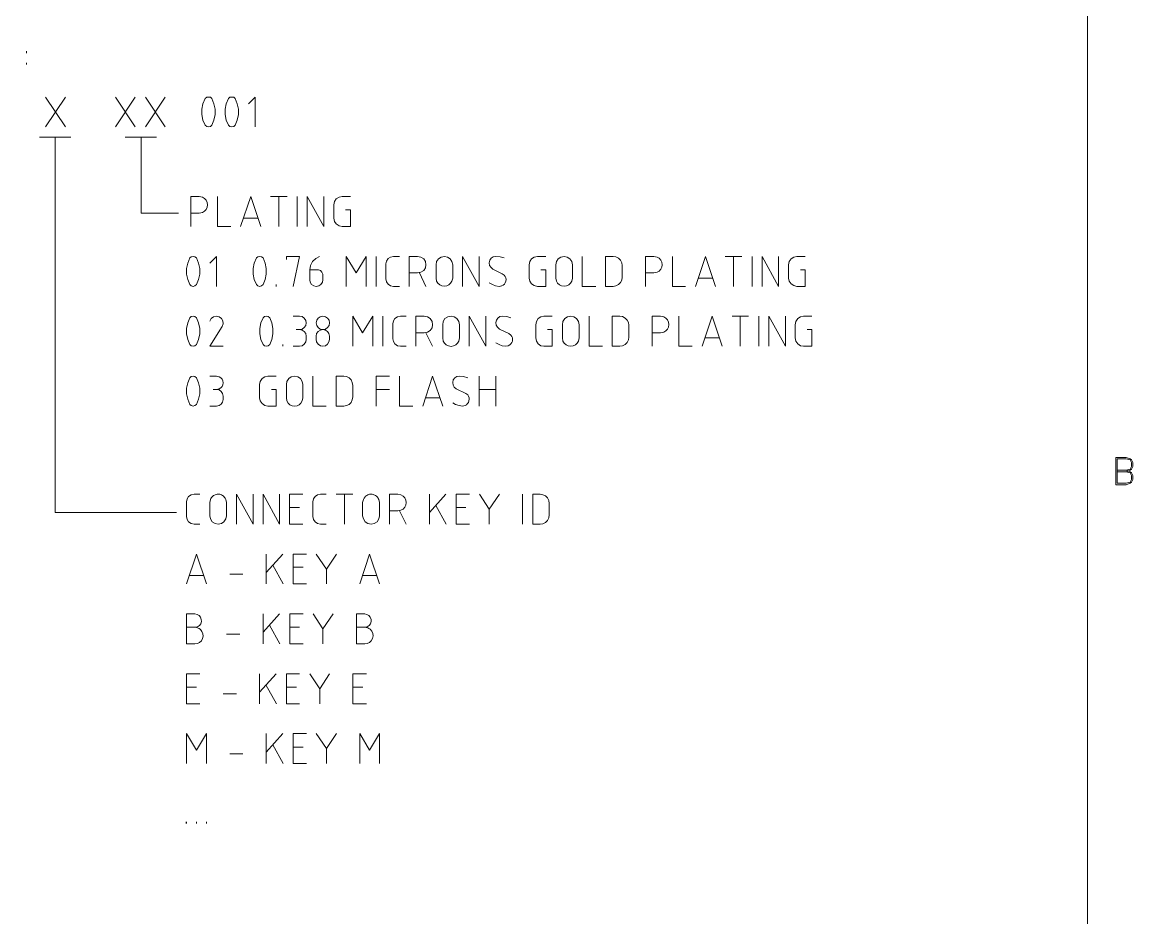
# Model space of a CAD drawing. Header units: inches. Extents: x 0 to 16.2, y 0 to 11.4.
# Drawn here: x 12.809 to 16.025, y 3.043 to 5.637 of the extents above; entities that cross this region are included whole.
import ezdxf

# ---------------------------------------------------------------- set-up
doc = ezdxf.new("R2010")
doc.units = ezdxf.units.IN
doc.header["$MEASUREMENT"] = 0
doc.layers.add('Color-7-Line_Weight-20', color=7, linetype='Continuous', lineweight=20)
doc.layers.add('Color-7-Line_Weight-30', color=7, linetype='Continuous', lineweight=30)

msp = doc.modelspace()

# ---------------------------------------------------------------- linework, layer by layer
at = {"layer": 'Color-7-Line_Weight-20', "linetype": 'Continuous'}
for p, q in [((12.8217, 5.5475), (12.8217, 5.5525)), ((12.8217, 5.5142), (12.8217, 5.5192)), ((12.8767, 5.42), (12.9342, 5.3333)), ((12.9342, 5.42), (12.8767, 5.3333)), ((13.0792, 5.42), (13.1367, 5.3333)), ((13.1367, 5.42), (13.0792, 5.3333)), ((13.1658, 5.42), (13.2233, 5.3333)), ((13.2233, 5.42), (13.1658, 5.3333)), ((12.8592, 5.3042), (12.95, 5.3042)), ((13.1075, 5.3042), (13.1983, 5.3042)), ((13.5283, 5.1317), (13.5767, 5.1317)), ((13.5525, 5.045), (13.5525, 5.1317)), ((13.6058, 5.045), (13.6058, 5.1317)), ((13.4908, 5.0692), (13.45, 5.0692)), ((13.8342, 4.8717), (13.8342, 4.9583)), ((14.845, 4.9583), (14.8933, 4.9583)), ((14.8692, 4.8717), (14.8692, 4.9583)), ((14.9225, 4.8717), (14.9225, 4.9583)), ((13.9592, 4.9108), (13.9783, 4.8717)), ((14.8083, 4.8958), (14.7675, 4.8958)), ((13.545, 4.8717), (13.545, 4.8767)), ((13.8533, 4.6983), (13.8533, 4.785)), ((14.865, 4.785), (14.9125, 4.785)), ((14.8883, 4.6983), (14.8883, 4.785)), ((14.9417, 4.6983), (14.9417, 4.785)), ((13.9783, 4.7375), (13.9975, 4.6983)), ((13.5642, 4.6983), (13.5642, 4.7033)), ((14.8275, 4.7225), (14.7867, 4.7225)), ((14.1325, 4.525), (14.1325, 4.6117)), ((14.1808, 4.6117), (14.1808, 4.525)), ((13.8342, 4.5733), (13.8725, 4.5733)), ((14.1325, 4.5733), (14.1808, 4.5733)), ((14.0183, 4.5492), (13.9775, 4.5492)), ((13.7183, 4.27), (13.7667, 4.27)), ((13.7425, 4.1833), (13.7425, 4.27)), ((13.9883, 4.1833), (13.9883, 4.27)), ((14.0358, 4.27), (13.9883, 4.2167)), ((14.2583, 4.1833), (14.2583, 4.27)), ((13.6125, 4.2317), (13.5833, 4.2317)), ((13.9017, 4.2217), (13.9208, 4.1833)), ((14.0067, 4.2375), (14.0367, 4.1833)), ((14.0942, 4.2317), (14.0658, 4.2317)), ((14.1617, 4.2267), (14.1617, 4.1833)), ((13.5158, 4.01), (13.5158, 4.0967)), ((13.5642, 4.0967), (13.5158, 4.0433)), ((13.535, 4.0642), (13.565, 4.01)), ((13.6225, 4.0583), (13.5933, 4.0583)), ((13.69, 4.0533), (13.69, 4.01)), ((13.3342, 4.0342), (13.2933, 4.0342)), ((13.41, 4.0383), (13.4483, 4.0383)), ((13.8358, 4.0342), (13.795, 4.0342)), ((13.5067, 3.8367), (13.5067, 3.9233)), ((13.5542, 3.9233), (13.5067, 3.87)), ((13.3092, 3.885), (13.3167, 3.8858)), ((13.4008, 3.865), (13.4392, 3.865)), ((13.525, 3.8908), (13.555, 3.8367)), ((13.6125, 3.885), (13.5842, 3.885)), ((13.68, 3.88), (13.68, 3.8367)), ((13.8008, 3.885), (13.8083, 3.8858)), ((13.4967, 3.6633), (13.4967, 3.75)), ((13.545, 3.75), (13.4967, 3.6967)), ((13.3142, 3.7108), (13.285, 3.7108)), ((13.515, 3.7175), (13.5458, 3.6633)), ((13.6033, 3.7108), (13.5742, 3.7108)), ((13.6708, 3.7067), (13.6708, 3.6633)), ((13.7958, 3.7108), (13.7667, 3.7108)), ((13.3908, 3.6917), (13.4292, 3.6917)), ((13.5158, 3.49), (13.5158, 3.5767)), ((13.5642, 3.5767), (13.5158, 3.5233)), ((13.535, 3.5442), (13.565, 3.49)), ((13.6225, 3.5375), (13.5933, 3.5375)), ((13.41, 3.5183), (13.4483, 3.5183)), ((13.69, 3.5333), (13.69, 3.49)), ((13.3142, 3.3167), (13.3142, 3.3208)), ((13.3425, 3.3167), (13.3425, 3.3208))]:
    msp.add_line(p, q, dxfattribs=at)
for points in [[(15.8942, 0.2692), (15.8942, 11.1742), (0.25, 11.1742), (0.25, 0.2692)], [(13.3325, 5.3533), (13.3292, 5.3692), (13.3292, 5.385), (13.3325, 5.4008), (13.3392, 5.4158), (13.3433, 5.4192), (13.3483, 5.42), (13.3542, 5.4192), (13.3583, 5.4158), (13.3642, 5.4008), (13.3675, 5.385), (13.3675, 5.3692), (13.3642, 5.3533), (13.3583, 5.3383), (13.3542, 5.335), (13.3483, 5.3333), (13.3433, 5.335), (13.3392, 5.3383)], [(13.4, 5.3533), (13.3967, 5.3692), (13.3967, 5.385), (13.4, 5.4008), (13.4067, 5.4158), (13.4108, 5.4192), (13.4158, 5.42), (13.4217, 5.4192), (13.4258, 5.4158), (13.4317, 5.4008), (13.435, 5.385), (13.435, 5.3692), (13.4317, 5.3533), (13.4258, 5.3383), (13.4217, 5.335), (13.4158, 5.3333), (13.4108, 5.335), (13.4067, 5.3383)], [(13.2883, 4.8917), (13.285, 4.9075), (13.285, 4.9233), (13.2883, 4.9392), (13.2942, 4.9542), (13.2983, 4.9575), (13.3042, 4.9583), (13.3092, 4.9575), (13.3142, 4.9542), (13.32, 4.9392), (13.3233, 4.9233), (13.3233, 4.9075), (13.32, 4.8917), (13.3142, 4.8767), (13.3092, 4.8733), (13.3042, 4.8717), (13.2983, 4.8733), (13.2942, 4.8767)], [(13.4808, 4.8917), (13.4775, 4.9075), (13.4775, 4.9233), (13.4808, 4.9392), (13.4875, 4.9542), (13.4917, 4.9575), (13.4967, 4.9583), (13.5025, 4.9575), (13.5067, 4.9542), (13.5125, 4.9392), (13.5158, 4.9233), (13.5158, 4.9075), (13.5125, 4.8917), (13.5067, 4.8767), (13.5025, 4.8733), (13.4967, 4.8717), (13.4917, 4.8733), (13.4875, 4.8767)], [(14.4983, 4.8717), (14.52, 4.8717), (14.5283, 4.8733), (14.5358, 4.8767), (14.5417, 4.8825), (14.5458, 4.89), (14.5467, 4.8983), (14.5467, 4.9325), (14.5458, 4.94), (14.5417, 4.9475), (14.5358, 4.9533), (14.5283, 4.9575), (14.52, 4.9583), (14.4983, 4.9583)], [(13.2883, 4.7183), (13.285, 4.7342), (13.285, 4.75), (13.2883, 4.7658), (13.2942, 4.7808), (13.2983, 4.7842), (13.3042, 4.785), (13.3092, 4.7842), (13.3142, 4.7808), (13.32, 4.7658), (13.3233, 4.75), (13.3233, 4.7342), (13.32, 4.7183), (13.3142, 4.7033), (13.3092, 4.7), (13.3042, 4.6983), (13.2983, 4.7), (13.2942, 4.7033)], [(13.5, 4.7183), (13.4975, 4.7342), (13.4975, 4.75), (13.5, 4.7658), (13.5067, 4.7808), (13.5108, 4.7842), (13.5158, 4.785), (13.5217, 4.7842), (13.5258, 4.7808), (13.5317, 4.7658), (13.535, 4.75), (13.535, 4.7342), (13.5317, 4.7183), (13.5258, 4.7033), (13.5217, 4.7), (13.5158, 4.6983), (13.5108, 4.7), (13.5067, 4.7033)], [(14.5175, 4.6983), (14.5392, 4.6983), (14.5475, 4.7), (14.555, 4.7033), (14.5608, 4.7092), (14.565, 4.7167), (14.5658, 4.725), (14.5658, 4.7592), (14.565, 4.7667), (14.5608, 4.7742), (14.555, 4.78), (14.5475, 4.7842), (14.5392, 4.785), (14.5175, 4.785)], [(13.6975, 4.7108), (13.6933, 4.7042), (13.6875, 4.7), (13.68, 4.6983), (13.6725, 4.7), (13.6658, 4.7042), (13.6617, 4.7108), (13.6608, 4.7175), (13.6608, 4.7275), (13.6617, 4.735), (13.6658, 4.7408), (13.6725, 4.745), (13.68, 4.7467), (13.6875, 4.745), (13.6933, 4.7408), (13.6975, 4.735), (13.6992, 4.7275), (13.6992, 4.7175)], [(13.2883, 4.545), (13.285, 4.5608), (13.285, 4.5767), (13.2883, 4.5925), (13.2942, 4.6067), (13.2983, 4.6108), (13.3042, 4.6117), (13.3092, 4.6108), (13.3142, 4.6067), (13.32, 4.5925), (13.3233, 4.5767), (13.3233, 4.5608), (13.32, 4.545), (13.3142, 4.53), (13.3092, 4.5267), (13.3042, 4.525), (13.2983, 4.5267), (13.2942, 4.53)], [(13.7183, 4.525), (13.74, 4.525), (13.7483, 4.5267), (13.7558, 4.53), (13.7617, 4.5358), (13.765, 4.5433), (13.7667, 4.5517), (13.7667, 4.585), (13.765, 4.5933), (13.7617, 4.6008), (13.7558, 4.6067), (13.7483, 4.6108), (13.74, 4.6117), (13.7183, 4.6117)], [(13.3525, 4.2458), (13.3542, 4.255), (13.3556, 4.2578), (13.3573, 4.2603), (13.3592, 4.2625), (13.3613, 4.2645), (13.3635, 4.2661), (13.3659, 4.2675), (13.3683, 4.2686), (13.3709, 4.2694), (13.3734, 4.2699), (13.3761, 4.2701), (13.3787, 4.27), (13.3813, 4.2696), (13.3839, 4.2689), (13.3863, 4.2679), (13.3887, 4.2666), (13.391, 4.2649), (13.3931, 4.2629), (13.3951, 4.2606), (13.3968, 4.258), (13.3983, 4.255), (13.4008, 4.2458), (13.4008, 4.2075), (13.3983, 4.1983), (13.3933, 4.19), (13.3858, 4.185), (13.3767, 4.1833), (13.3675, 4.185), (13.3592, 4.19), (13.3542, 4.1983), (13.3525, 4.2075)], [(13.795, 4.2458), (13.7975, 4.255), (13.799, 4.258), (13.8008, 4.2606), (13.8027, 4.2629), (13.8048, 4.2649), (13.8071, 4.2666), (13.8095, 4.2679), (13.812, 4.2689), (13.8145, 4.2696), (13.8171, 4.27), (13.8198, 4.2701), (13.8224, 4.2699), (13.825, 4.2694), (13.8275, 4.2686), (13.83, 4.2675), (13.8323, 4.2661), (13.8346, 4.2645), (13.8366, 4.2625), (13.8385, 4.2603), (13.8402, 4.2578), (13.8417, 4.255), (13.8433, 4.2458), (13.8433, 4.2075), (13.8417, 4.1983), (13.8367, 4.19), (13.8283, 4.185), (13.8192, 4.1833), (13.81, 4.185), (13.8025, 4.19), (13.7975, 4.1983), (13.795, 4.2075)], [(14.2875, 4.1833), (14.3092, 4.1833), (14.3167, 4.1842), (14.3242, 4.1883), (14.33, 4.1942), (14.3342, 4.2017), (14.335, 4.21), (14.335, 4.2433), (14.3342, 4.2517), (14.33, 4.2592), (14.3242, 4.265), (14.3167, 4.2683), (14.3092, 4.27), (14.2875, 4.27)]]:
    msp.add_lwpolyline(points, close=True, dxfattribs=at)
for points in [[(13.4642, 5.4008), (13.4833, 5.42), (13.4833, 5.3333)], [(13.2558, 4.2167), (12.9042, 4.2167), (12.9042, 5.3042)], [(13.2617, 5.0833), (13.1533, 5.0833), (13.1533, 5.3042)], [(13.2975, 5.045), (13.2975, 5.1317), (13.3217, 5.1317), (13.3308, 5.13)], [(13.4133, 5.045), (13.3742, 5.045), (13.3742, 5.1317)], [(13.4417, 5.045), (13.4708, 5.1317), (13.5, 5.045)], [(13.6342, 5.045), (13.6342, 5.1317), (13.6825, 5.045), (13.6825, 5.1317)], [(13.745, 5.0933), (13.76, 5.0933), (13.76, 5.045), (13.7358, 5.045), (13.7267, 5.0475), (13.7183, 5.0525), (13.7133, 5.06), (13.7117, 5.0692), (13.7117, 5.1083), (13.7133, 5.1175), (13.7183, 5.125), (13.7267, 5.13), (13.7358, 5.1317), (13.76, 5.1317)], [(13.2975, 5.0842), (13.3217, 5.0842), (13.3308, 5.0858)], [(13.3525, 4.9392), (13.3717, 4.9583), (13.3717, 4.8717)], [(13.5742, 4.9492), (13.5742, 4.9583), (13.6125, 4.9583), (13.5933, 4.8717)], [(13.6417, 4.92), (13.6417, 4.8908), (13.6425, 4.8842), (13.6467, 4.8775), (13.6533, 4.8733), (13.6608, 4.8717), (13.6683, 4.8733), (13.6742, 4.8775), (13.6783, 4.8842), (13.68, 4.8908), (13.68, 4.9008), (13.6792, 4.9075), (13.6767, 4.9125), (13.6725, 4.9175), (13.6667, 4.92), (13.6417, 4.92), (13.6442, 4.9325), (13.65, 4.9433), (13.6592, 4.9525), (13.67, 4.9583)], [(13.7475, 4.8717), (13.7475, 4.9583), (13.7758, 4.9108), (13.805, 4.9583), (13.805, 4.8717)], [(13.9017, 4.9583), (13.8842, 4.9583), (13.8758, 4.9567), (13.8692, 4.9525), (13.8642, 4.945), (13.8625, 4.9367), (13.8625, 4.8933), (13.8642, 4.885), (13.8692, 4.8783), (13.8758, 4.8733), (13.8842, 4.8717), (13.9017, 4.8717)], [(13.93, 4.8717), (13.93, 4.9583), (13.9542, 4.9583), (13.9633, 4.9567), (13.9717, 4.9517), (13.9767, 4.9442), (13.9783, 4.9342), (13.9767, 4.925), (13.9717, 4.9175), (13.9633, 4.9125), (13.9542, 4.9108), (13.93, 4.9108)], [(14.0092, 4.8867), (14.0075, 4.8958), (14.0075, 4.9342), (14.0092, 4.9442), (14.0142, 4.9517), (14.0225, 4.9567), (14.0317, 4.9583), (14.0408, 4.9567), (14.0483, 4.9517), (14.0533, 4.9442), (14.0558, 4.9342), (14.0558, 4.8958), (14.0533, 4.8867)], [(14.0842, 4.8717), (14.0842, 4.9583), (14.1325, 4.8717), (14.1325, 4.9583)], [(14.205, 4.9542), (14.1933, 4.9575), (14.1808, 4.9583), (14.1733, 4.9575), (14.1675, 4.9533), (14.1633, 4.9475), (14.1617, 4.94), (14.1625, 4.9325), (14.1667, 4.9267), (14.1717, 4.9217), (14.1992, 4.9083), (14.205, 4.9042)], [(14.3108, 4.92), (14.325, 4.92), (14.325, 4.8717), (14.3008, 4.8717), (14.2917, 4.8742), (14.2842, 4.8792), (14.2792, 4.8867), (14.2767, 4.8958), (14.2767, 4.9342), (14.2792, 4.9442), (14.2842, 4.9517), (14.2917, 4.9567), (14.3008, 4.9583), (14.325, 4.9583)], [(14.3558, 4.8867), (14.3542, 4.8958), (14.3542, 4.9342), (14.3558, 4.9442), (14.3608, 4.9517), (14.3692, 4.9567), (14.3783, 4.9583), (14.3875, 4.9567), (14.395, 4.9517), (14.4008, 4.9442), (14.4025, 4.9342), (14.4025, 4.8958), (14.4008, 4.8867)], [(14.47, 4.8717), (14.4308, 4.8717), (14.4308, 4.9583)], [(14.6142, 4.8717), (14.6142, 4.9583), (14.6383, 4.9583), (14.6475, 4.9567)], [(14.73, 4.8717), (14.6917, 4.8717), (14.6917, 4.9583)], [(14.7583, 4.8717), (14.7875, 4.9583), (14.8167, 4.8717)], [(14.9517, 4.8717), (14.9517, 4.9583), (14.9992, 4.8717), (14.9992, 4.9583)], [(15.0625, 4.92), (15.0767, 4.92), (15.0767, 4.8717), (15.0525, 4.8717), (15.0433, 4.8742), (15.0358, 4.8792), (15.03, 4.8867), (15.0283, 4.8958), (15.0283, 4.9342), (15.03, 4.9442), (15.0358, 4.9517), (15.0433, 4.9567), (15.0525, 4.9583), (15.0767, 4.9583)], [(14.6142, 4.9108), (14.6383, 4.9108), (14.6475, 4.9125)], [(14.1975, 4.8733), (14.19, 4.8717), (14.18, 4.8733), (14.1708, 4.8767), (14.1617, 4.8817)], [(13.3908, 4.6983), (13.3525, 4.6983), (13.3883, 4.7558), (13.3908, 4.7633), (13.39, 4.7717), (13.3858, 4.7792), (13.3792, 4.7833), (13.3717, 4.785), (13.3633, 4.7833), (13.3567, 4.7783), (13.3525, 4.7708)], [(13.6025, 4.7467), (13.6125, 4.7467), (13.62, 4.7483), (13.6258, 4.7525), (13.63, 4.7583), (13.6317, 4.7658), (13.63, 4.7733), (13.6258, 4.78), (13.62, 4.7842), (13.6125, 4.785), (13.5933, 4.785)], [(13.7667, 4.6983), (13.7667, 4.785), (13.795, 4.7375), (13.8242, 4.785), (13.8242, 4.6983)], [(13.9208, 4.6983), (13.9042, 4.6983), (13.8958, 4.7), (13.8883, 4.705), (13.8842, 4.7117), (13.8825, 4.72), (13.8825, 4.7633), (13.8842, 4.7717), (13.8883, 4.7792), (13.8958, 4.7833), (13.9042, 4.785), (13.9208, 4.785)], [(13.9492, 4.6983), (13.9492, 4.785), (13.9733, 4.785), (13.9825, 4.7833), (13.9908, 4.7783), (13.9958, 4.77), (13.9975, 4.7608), (13.9958, 4.7517), (13.9908, 4.7442), (13.9825, 4.7392), (13.9733, 4.7375), (13.9492, 4.7375)], [(14.0283, 4.7133), (14.0267, 4.7225), (14.0267, 4.7608), (14.0283, 4.77), (14.0333, 4.7783), (14.0417, 4.7833), (14.0508, 4.785), (14.06, 4.7833), (14.0675, 4.7783), (14.0733, 4.77), (14.075, 4.7608), (14.075, 4.7225), (14.0733, 4.7133)], [(14.1033, 4.6983), (14.1033, 4.785), (14.1517, 4.6983), (14.1517, 4.785)], [(14.2242, 4.7808), (14.2125, 4.7842), (14.2, 4.785), (14.1925, 4.7842), (14.1867, 4.78), (14.1825, 4.7742), (14.1808, 4.7667), (14.1817, 4.7592), (14.1858, 4.7533), (14.1917, 4.7483), (14.2183, 4.735), (14.2242, 4.7308)], [(14.33, 4.7467), (14.3442, 4.7467), (14.3442, 4.6983), (14.32, 4.6983), (14.3108, 4.7), (14.3033, 4.7058), (14.2983, 4.7133), (14.2967, 4.7225), (14.2967, 4.7608), (14.2983, 4.77), (14.3033, 4.7783), (14.3108, 4.7833), (14.32, 4.785), (14.3442, 4.785)], [(14.375, 4.7133), (14.3733, 4.7225), (14.3733, 4.7608), (14.375, 4.77), (14.3808, 4.7783), (14.3883, 4.7833), (14.3975, 4.785), (14.4067, 4.7833), (14.4142, 4.7783), (14.42, 4.77), (14.4217, 4.7608), (14.4217, 4.7225), (14.42, 4.7133)], [(14.4892, 4.6983), (14.4508, 4.6983), (14.4508, 4.785)], [(14.6333, 4.6983), (14.6333, 4.785), (14.6575, 4.785), (14.6667, 4.7833)], [(14.7492, 4.6983), (14.7108, 4.6983), (14.7108, 4.785)], [(14.7783, 4.6983), (14.8067, 4.785), (14.8358, 4.6983)], [(14.9708, 4.6983), (14.9708, 4.785), (15.0192, 4.6983), (15.0192, 4.785)], [(15.0817, 4.7467), (15.0958, 4.7467), (15.0958, 4.6983), (15.0717, 4.6983), (15.0625, 4.7), (15.055, 4.7058), (15.0492, 4.7133), (15.0475, 4.7225), (15.0475, 4.7608), (15.0492, 4.77), (15.055, 4.7783), (15.0625, 4.7833), (15.0717, 4.785), (15.0958, 4.785)], [(13.5933, 4.6983), (13.6125, 4.6983), (13.62, 4.7), (13.6258, 4.7042), (13.63, 4.7108), (13.6317, 4.7175), (13.6317, 4.7275), (13.63, 4.735), (13.6258, 4.7408), (13.62, 4.745), (13.6125, 4.7467)], [(14.6333, 4.7375), (14.6575, 4.7375), (14.6667, 4.7392)], [(14.2167, 4.7), (14.21, 4.6983), (14.1992, 4.7), (14.19, 4.7033), (14.1808, 4.7083)], [(13.3792, 4.61), (13.3717, 4.6117), (13.3525, 4.6117)], [(13.5308, 4.5733), (13.545, 4.5733), (13.545, 4.525), (13.5208, 4.525), (13.5117, 4.5267), (13.5042, 4.5325), (13.4983, 4.54), (13.4967, 4.5492), (13.4967, 4.5875), (13.4983, 4.5967), (13.5042, 4.605), (13.5117, 4.61), (13.5208, 4.6117), (13.545, 4.6117)], [(13.5758, 4.54), (13.5742, 4.5492), (13.5742, 4.5875), (13.5758, 4.5967), (13.5808, 4.605), (13.5883, 4.61), (13.5983, 4.6117), (13.6075, 4.61), (13.615, 4.605), (13.62, 4.5967), (13.6217, 4.5875), (13.6217, 4.5492), (13.62, 4.54)], [(13.6892, 4.525), (13.6508, 4.525), (13.6508, 4.6117)], [(13.8725, 4.6117), (13.8342, 4.6117), (13.8342, 4.525)], [(13.94, 4.525), (13.9017, 4.525), (13.9017, 4.6117)], [(13.9692, 4.525), (13.9975, 4.6117), (14.0267, 4.525)], [(14.0992, 4.6067), (14.0867, 4.6108), (14.075, 4.6117), (14.0675, 4.6108), (14.0617, 4.6067), (14.0575, 4.6008), (14.0558, 4.5933), (14.0567, 4.5858), (14.06, 4.58), (14.0658, 4.575), (14.0933, 4.5617), (14.0992, 4.5575)], [(13.3525, 4.525), (13.3717, 4.525), (13.3792, 4.5267), (13.385, 4.5308), (13.3892, 4.5367), (13.3908, 4.5442), (13.3908, 4.5542), (13.3892, 4.5617), (13.385, 4.5675), (13.3792, 4.5717), (13.3717, 4.5733)], [(13.3792, 4.575), (13.3717, 4.5733), (13.3617, 4.5733)], [(14.0917, 4.5267), (14.0842, 4.525), (14.0742, 4.5267), (14.0642, 4.53), (14.0558, 4.535)], [(15.98, 4.335), (16.0058, 4.335), (16.0175, 4.3392), (16.0208, 4.3425), (16.025, 4.35), (16.025, 4.3617), (16.0208, 4.3692), (16.0175, 4.3725), (16.0058, 4.3767), (15.9758, 4.3767), (15.9758, 4.2975), (16.0058, 4.2975), (16.0175, 4.3017), (16.0208, 4.305), (16.025, 4.3125), (16.025, 4.3242), (16.0208, 4.3317), (16.0175, 4.335), (16.0058, 4.3392), (15.98, 4.3392)], [(16.0058, 4.3392), (16.0175, 4.3425), (16.0208, 4.35), (16.0208, 4.3617), (16.0175, 4.3692), (16.0058, 4.3725), (15.98, 4.3725), (15.98, 4.3017), (16.0058, 4.3017), (16.0175, 4.305), (16.0208, 4.3125), (16.0208, 4.3242), (16.0175, 4.3317), (16.0058, 4.335)], [(13.3233, 4.1833), (13.3067, 4.1833), (13.2983, 4.185), (13.2908, 4.19), (13.2867, 4.1967), (13.285, 4.205), (13.285, 4.2483), (13.2867, 4.2567), (13.2908, 4.2633), (13.2983, 4.2683), (13.3067, 4.27), (13.3233, 4.27)], [(13.4292, 4.1833), (13.4292, 4.27), (13.4775, 4.1833), (13.4775, 4.27)], [(13.5067, 4.1833), (13.5067, 4.27), (13.5542, 4.1833), (13.5542, 4.27)], [(13.6217, 4.27), (13.5833, 4.27), (13.5833, 4.1833), (13.6217, 4.1833)], [(13.6892, 4.1833), (13.6725, 4.1833), (13.6642, 4.185), (13.6575, 4.19), (13.6525, 4.1967), (13.6508, 4.205), (13.6508, 4.2483), (13.6525, 4.2567), (13.6575, 4.2633), (13.6642, 4.2683), (13.6725, 4.27), (13.6892, 4.27)], [(13.8725, 4.1833), (13.8725, 4.27), (13.8967, 4.27), (13.9058, 4.2683)], [(14.1042, 4.27), (14.0658, 4.27), (14.0658, 4.1833), (14.1042, 4.1833)], [(14.1333, 4.27), (14.1617, 4.2267), (14.1908, 4.27)], [(13.8725, 4.2217), (13.8967, 4.2217), (13.9058, 4.2233)], [(13.285, 4.01), (13.3142, 4.0967), (13.3425, 4.01)], [(13.6325, 4.0967), (13.5933, 4.0967), (13.5933, 4.01), (13.6325, 4.01)], [(13.6608, 4.0967), (13.69, 4.0533), (13.7192, 4.0967)], [(13.7867, 4.01), (13.815, 4.0967), (13.8442, 4.01)], [(13.3092, 3.9233), (13.285, 3.9233), (13.285, 3.8367), (13.3092, 3.8367)], [(13.6225, 3.9233), (13.5842, 3.9233), (13.5842, 3.8367), (13.6225, 3.8367)], [(13.6517, 3.9233), (13.68, 3.88), (13.7092, 3.9233)], [(13.8008, 3.9233), (13.7767, 3.9233), (13.7767, 3.8367), (13.8008, 3.8367)], [(13.325, 3.8783), (13.3219, 3.8806), (13.3182, 3.8825), (13.314, 3.884), (13.3092, 3.885), (13.285, 3.885)], [(13.8164, 3.8788), (13.8132, 3.881), (13.8096, 3.8828), (13.8055, 3.8842), (13.8008, 3.885), (13.7767, 3.885)], [(13.3233, 3.75), (13.285, 3.75), (13.285, 3.6633), (13.3233, 3.6633)], [(13.6125, 3.75), (13.5742, 3.75), (13.5742, 3.6633), (13.6125, 3.6633)], [(13.6417, 3.75), (13.6708, 3.7067), (13.6992, 3.75)], [(13.8058, 3.75), (13.7667, 3.75), (13.7667, 3.6633), (13.8058, 3.6633)], [(13.285, 3.49), (13.285, 3.5767), (13.3142, 3.5283), (13.3425, 3.5767), (13.3425, 3.49)], [(13.6325, 3.5767), (13.5933, 3.5767), (13.5933, 3.49), (13.6325, 3.49)], [(13.6608, 3.5767), (13.69, 3.5333), (13.7192, 3.5767)], [(13.7867, 3.49), (13.7867, 3.5767), (13.815, 3.5283), (13.8442, 3.5767), (13.8442, 3.49)]]:
    msp.add_lwpolyline(points, dxfattribs=at)
msp.add_circle((13.6797, 4.7661), 0.0194, dxfattribs=at)
for centre, radius, start, end in [((13.3215, 5.1079), 0.024, 292.8523, 67.1477), ((14.6391, 4.9346), 0.0236, 290.8769, 69.1231), ((14.1913, 4.8912), 0.0189, 289.0979, 43.5636), ((14.0313, 4.896), 0.024, 202.854, 337.146), ((14.3783, 4.8966), 0.0246, 203.8928, 336.1072), ((14.6581, 4.7612), 0.0237, 291.1435, 68.8565), ((14.2103, 4.7179), 0.019, 289.6277, 43.0338), ((14.0508, 4.7224), 0.0243, 202.0461, 337.9539), ((14.3975, 4.7224), 0.0242, 201.8539, 338.1461), ((13.3719, 4.5925), 0.019, 292.6205, 67.3795), ((13.5979, 4.5484), 0.0236, 200.8724, 339.1276), ((14.0832, 4.545), 0.0202, 294.6297, 38.0317), ((13.8968, 4.2458), 0.0242, 291.8524, 68.1476), ((13.3085, 3.9037), 0.0197, 294.6301, 87.9887), ((13.8001, 3.9037), 0.0196, 294.6316, 87.9897), ((13.3091, 3.8605), 0.0239, 270.2773, 47.9652), ((13.8013, 3.8604), 0.0237, 268.7533, 50.715)]:
    msp.add_arc(centre, radius, start, end, dxfattribs=at)
at = {"layer": 'Color-7-Line_Weight-30', "linetype": 'Continuous'}
msp.add_line((13.285, 3.3167), (13.285, 3.3208), dxfattribs=at)

doc.saveas('drawing.dxf')
